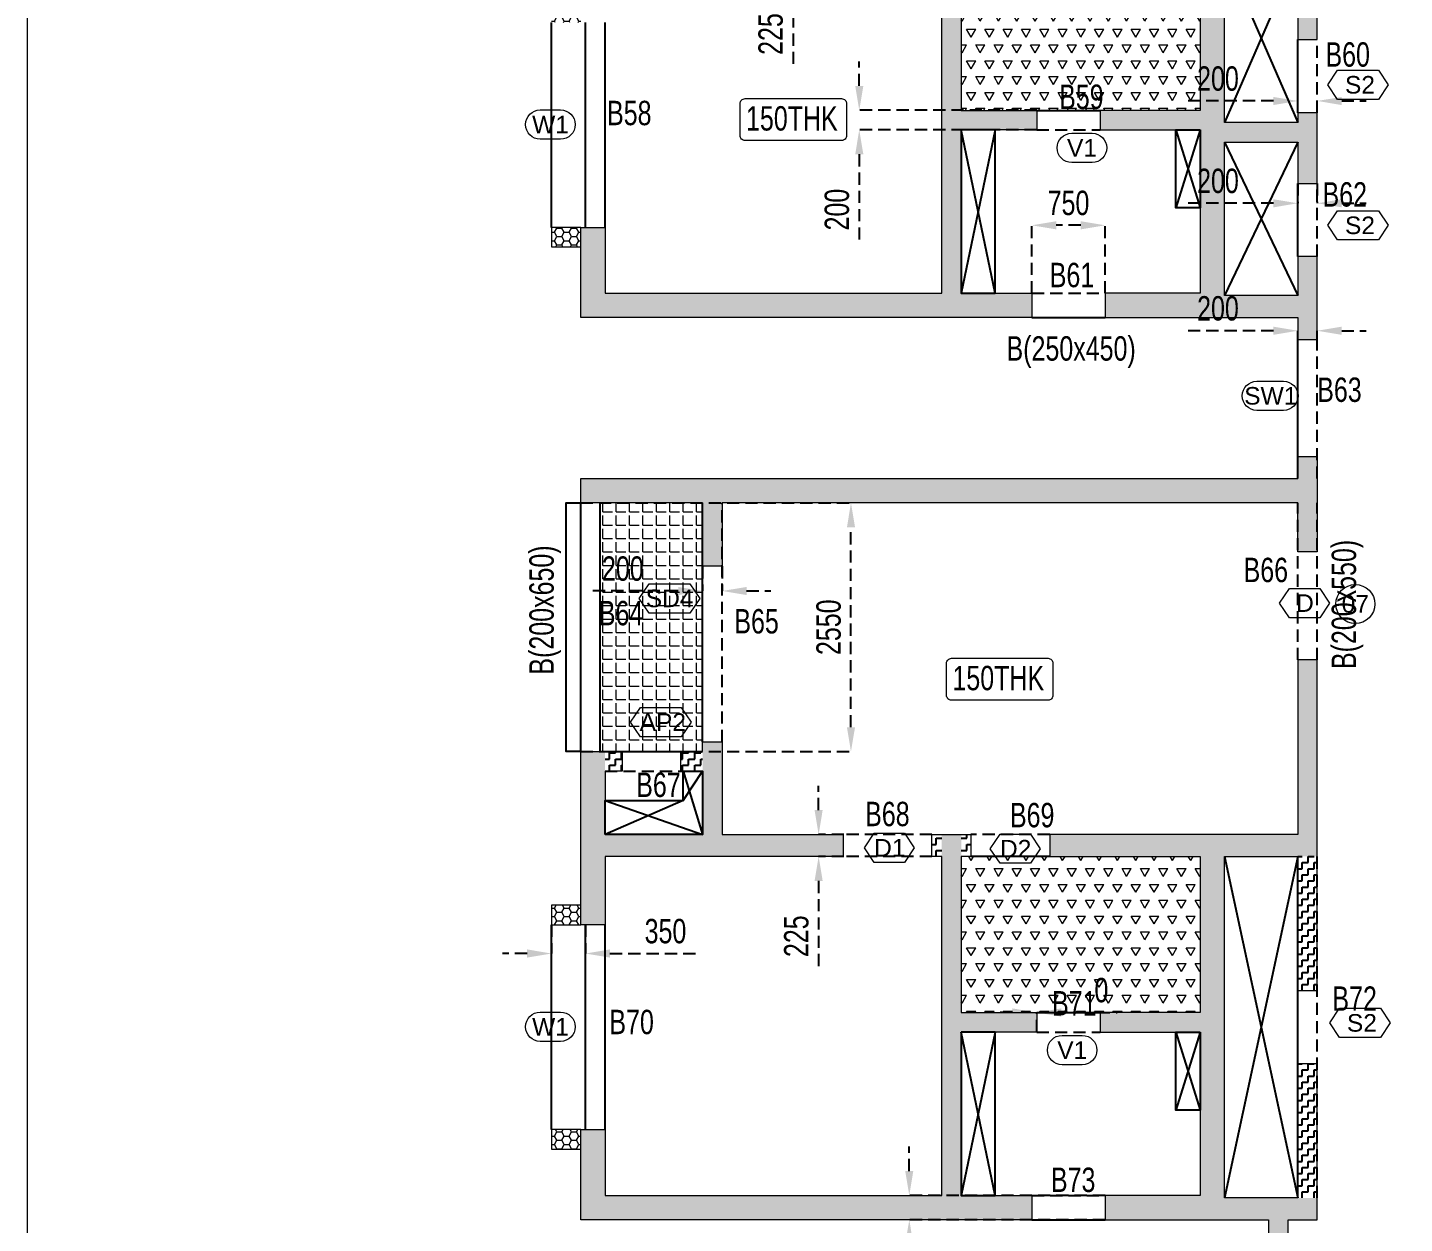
# Model space of a CAD drawing. Header units: millimetres. Extents: x 17 to 40023, y 104 to 56685.
# Drawn here: x 17 to 14131, y 16765 to 29027 of the extents above; entities that cross this region are included whole.
import ezdxf
from ezdxf.enums import TextEntityAlignment as Align

# ---------------------------------------------------------------- set-up
doc = ezdxf.new("R2010")
doc.units = ezdxf.units.MM
doc.linetypes.add('HIDDEN', pattern=[0.375, 0.25, -0.125])
for name, color, linetype, lineweight in [('A-OPNG-DOOR-TAGS', 8, 'Continuous', 15), ('A-OPNG-WNDW-TAGS', 8, 'Continuous', 15), ("S-BEAM NO'S", 2, 'Continuous', 20), ('S-GENERAL', 252, 'Continuous', 20), ('S-HATCH', 8, 'Continuous', 20), ('s-text', 20, 'Continuous', 13), ('S-WALL', 100, 'Continuous', 20)]:
    doc.layers.add(name, color=color, linetype=linetype, lineweight=lineweight)
for name, color, linetype in [('S-BEAM', 4, 'HIDDEN'), ('S-BEAM 1', 6, 'Continuous'), ('S-CUTOUT', 25, 'Continuous'), ('S-WALL HATCH', 251, 'Continuous')]:
    doc.layers.add(name, color=color, linetype=linetype)
doc.styles.add('Dim.s & Anno.(Misc.)', font='ARIALN.TTF')
doc.styles.add('SOBHA', font='swisscl.ttf')
doc.styles.add('SOBHA SMALL', font='arial.ttf', dxfattribs={"height": 100})
doc.dimstyles.new('S-100-2', dxfattribs={"dimscale": 100, "dimtxt": 2.5, "dimasz": 2.5, "dimexe": 0, "dimexo": 0, "dimgap": 1, "dimtad": 1, "dimdec": 0, "dimzin": 0, "dimdsep": 46, "dimtxsty": 'SOBHA', "dimcen": 0.0895, "dimclrd": 8, "dimclre": 8, "dimclrt": 2, "dimadec": 0, "dimazin": 0, "dimtfac": 1, "dimtdec": 0, "dimtofl": 0, "dimtmove": 0, "dimatfit": 3, "dimfxl": 0.18, "dimtolj": 1, "dimtzin": 0, "dimlwd": -1, "dimlwe": -1, "dimarcsym": 1})
pattern_1 = [(60, (105314.17, -1923.17), (-93.75, 162.379763), [93.75, -93.75]), (120, (105314.17, -1923.17), (-187.5, 1e-07), [93.75, -93.75]), (0, (105267.3, -1841.98), (93.75, 162.379763), [93.75, -93.75])]
pattern_2 = [(0, (-597856.83, -91847.9), (75, 43.30127), [50, -100]), (120, (-597856.83, -91847.9), (-75, 43.30127), [50, -100]), (60, (-597856.83, -91847.9), (2e-14, 86.60254), [-100, 50])]

# ---------------------------------------------------------------- blocks, each defined once
blk = doc.blocks.new('WING 05 TYP WALLS')
at = {"layer": 'S-WALL HATCH', "ltscale": 7.5, "transparency": 33554687}
h = blk.add_hatch(color=251, dxfattribs=at)
h.dxf.hatch_style = 1
h.paths.add_polyline_path([(-600032, -67848), (-600232, -67848), (-600232, -67948), (-600982, -67948), (-600982, -66223), (-600232, -66223), (-600232, -67098), (-600032, -67098), (-600032, -65998), (-600032, -64208), (-600232, -64208), (-600232, -65998), (-601232, -65998), (-602772, -65998), (-602772, -66223), (-601232, -66223), (-601232, -66248), (-601232, -67823), (-602257, -67823), (-602257, -68023), (-601232, -68023), (-601232, -69698), (-602207, -69698), (-602207, -69948), (-601232, -69948), (-600982, -69948), (-600232, -69948), (-600232, -70173), (-600032, -70173), (-600032, -69323), (-600232, -69323), (-600232, -69723), (-600982, -69723), (-600982, -68148), (-600232, -68148), (-600232, -68573), (-600032, -68573)])
h = blk.add_hatch(color=251, dxfattribs=at)
h.dxf.hatch_style = 1
h.paths.add_polyline_path([(-602957, -69698), (-603682, -69698), (-603682, -68023), (-602907, -68023), (-602907, -67823), (-603682, -67823), (-603682, -66223), (-603682, -65998), (-603882, -65998), (-603882, -66223), (-603882, -69698), (-607332, -69698), (-607332, -69023), (-607582, -69023), (-607582, -69698), (-607582, -69948), (-603682, -69948), (-602957, -69948)])
h = blk.add_hatch(dxfattribs=at)
h.set_pattern_fill('ZIGZAG', color=251, scale=500)
h.set_pattern_definition([(0, (-606331.83, -72497.9), (62.5, 62.5), [62.5, -62.5]), (90, (-606269.33, -72497.9), (-62.5, 62.5), [62.5, -62.5])])
h.paths.add_polyline_path([(-600032, -71848), (-600232, -71848), (-600232, -72348), (-600032, -72348)])
h.paths.add_polyline_path([(-600032, -71373), (-600232, -71373), (-600232, -71598), (-600032, -71598)])
h.paths.add_polyline_path([(-606132, -71848), (-606332, -71848), (-606332, -72498), (-606132, -72498)])
h = blk.add_hatch(color=251, dxfattribs=at)
h.dxf.hatch_style = 1
h.paths.add_polyline_path([(-600032, -71598), (-600232, -71598), (-607582, -71598), (-607582, -71848), (-606332, -71848), (-606132, -71848), (-600232, -71848), (-600032, -71848)])
h = blk.add_hatch(color=251, dxfattribs=at)
h.dxf.hatch_style = 1
h.paths.add_polyline_path([(-600032, -73458), (-600232, -73458), (-600232, -75248), (-601232, -75248), (-602772, -75248), (-602772, -75473), (-601232, -75473), (-601232, -75498), (-601232, -77073), (-602257, -77073), (-602257, -77273), (-601232, -77273), (-601232, -78948), (-602207, -78948), (-602207, -79198), (-601232, -79198), (-600982, -79198), (-600532, -79198), (-600532, -79423), (-600332, -79423), (-600332, -79198), (-600032, -79198), (-600032, -78973), (-600232, -78973), (-600982, -78973), (-600982, -75473), (-600232, -75473), (-600032, -75473)])
h = blk.add_hatch(color=251, dxfattribs=at)
h.dxf.hatch_style = 1
h.paths.add_polyline_path([(-604892, -75248), (-606132, -75248), (-606132, -74298), (-606332, -74298), (-606332, -74398), (-606332, -74598), (-606332, -75248), (-607332, -75248), (-607332, -74598), (-607332, -74398), (-607582, -74398), (-607582, -75248), (-607582, -75473), (-607582, -76173), (-607332, -76173), (-607332, -75473), (-604892, -75473)])
h = blk.add_hatch(dxfattribs=at)
h.set_pattern_fill('ZIGZAG', color=251, scale=500)
h.set_pattern_definition([(0, (-607331.83, -74597.9), (62.5, 62.5), [62.5, -62.5]), (90, (-607269.33, -74597.9), (-62.5, 62.5), [62.5, -62.5])])
h.paths.add_polyline_path([(-606332, -74398), (-606557, -74398), (-606557, -74598), (-606332, -74598)])
h.paths.add_polyline_path([(-607157, -74398), (-607332, -74398), (-607332, -74598), (-607157, -74598)])
h = blk.add_hatch(color=251, dxfattribs=at)
h.dxf.hatch_style = 1
h.paths.add_polyline_path([(-603682, -77273), (-602907, -77273), (-602907, -77073), (-603682, -77073), (-603682, -75473), (-603682, -75248), (-603882, -75248), (-603882, -75473), (-603882, -78948), (-607332, -78948), (-607332, -78273), (-607582, -78273), (-607582, -78948), (-607582, -79198), (-603682, -79198), (-602957, -79198), (-602957, -78948), (-603682, -78948)])
h = blk.add_hatch(dxfattribs=at)
h.set_pattern_fill('ZIGZAG', color=251, scale=500)
h.set_pattern_definition([(0, (-603981.83, -75472.9), (62.5, 62.5), [62.5, -62.5]), (90, (-603919.33, -75472.9), (-62.5, 62.5), [62.5, -62.5])])
h.paths.add_polyline_path([(-603582, -75248), (-603682, -75248), (-603682, -75473), (-603582, -75473)])
h.paths.add_polyline_path([(-603882, -75248), (-603982, -75248), (-603982, -75473), (-603882, -75473)])
h = blk.add_hatch(dxfattribs=at)
h.set_pattern_fill('ZIGZAG', color=251, scale=500)
h.set_pattern_definition([(0, (-600231.83, -78972.9), (62.5, 62.5), [62.5, -62.5]), (90, (-600169.33, -78972.9), (-62.5, 62.5), [62.5, -62.5])])
h.paths.add_polyline_path([(-600032, -77598), (-600232, -77598), (-600232, -78973), (-600032, -78973)])
h.paths.add_polyline_path([(-600032, -75473), (-600232, -75473), (-600232, -76848), (-600032, -76848)])
at = {"layer": 'S-WALL'}
for points in [[(-600982, -68148), (-600232, -68148), (-600232, -68573), (-600032, -68573), (-600032, -67848), (-600232, -67848), (-600232, -67948), (-600982, -67948), (-600982, -66223)], [(-600232, -66223), (-600232, -67098), (-600032, -67098), (-600032, -65998)], [(-601232, -66248), (-601232, -67823), (-602257, -67823), (-602257, -68023), (-601232, -68023), (-601232, -69698), (-602207, -69698), (-602207, -69948), (-601232, -69948), (-600982, -69948), (-600232, -69948), (-600232, -70173), (-600032, -70173), (-600032, -69323), (-600232, -69323), (-600232, -69723), (-600982, -69723), (-600982, -68148)], [(-600332, -79423), (-600332, -79198), (-600032, -79198), (-600032, -77598), (-600232, -77598), (-600232, -78973), (-600982, -78973), (-600982, -75473), (-600232, -75473), (-600232, -76848), (-600032, -76848), (-600032, -73458), (-600232, -73458), (-600232, -75248), (-601232, -75248), (-602772, -75248), (-602772, -75473), (-601232, -75473), (-601232, -75498), (-601232, -77073), (-602257, -77073), (-602257, -77273), (-601232, -77273), (-601232, -78948), (-602207, -78948), (-602207, -79198), (-601232, -79198), (-600982, -79198), (-600532, -79198), (-600532, -79423)]]:
    blk.add_lwpolyline(points, dxfattribs=at)
for points in [[(-602907, -67823), (-602907, -68023), (-603682, -68023), (-603682, -69698), (-602957, -69698), (-602957, -69948), (-603682, -69948), (-607582, -69948), (-607582, -69698), (-607582, -69023), (-607332, -69023), (-607332, -69698), (-603882, -69698), (-603882, -66223), (-603982, -66223), (-603982, -65998), (-603682, -65998), (-603582, -65998), (-603582, -66223), (-603682, -66223), (-603682, -66223), (-603682, -67823)], [(-606332, -72498), (-606332, -71848), (-607582, -71848), (-607582, -71598), (-600232, -71598), (-600232, -71373), (-600032, -71373), (-600032, -72348), (-600232, -72348), (-600232, -71848), (-606132, -71848), (-606132, -72498)], [(-604892, -75473), (-607332, -75473), (-607332, -76173), (-607582, -76173), (-607582, -75473), (-607582, -75248), (-607582, -74398), (-607157, -74398), (-607157, -74598), (-607332, -74598), (-607332, -75248), (-606332, -75248), (-606332, -74598), (-606557, -74598), (-606557, -74398), (-606332, -74398), (-606332, -74298), (-606132, -74298), (-606132, -75248), (-604892, -75248)], [(-602907, -77073), (-602907, -77273), (-603682, -77273), (-603682, -78948), (-602957, -78948), (-602957, -79198), (-603682, -79198), (-607582, -79198), (-607582, -78948), (-607582, -78273), (-607332, -78273), (-607332, -78948), (-603882, -78948), (-603882, -75473), (-603982, -75473), (-603982, -75248), (-603682, -75248), (-603582, -75248), (-603582, -75473), (-603682, -75473), (-603682, -75473), (-603682, -77073)]]:
    blk.add_lwpolyline(points, close=True, dxfattribs=at)
blk = doc.blocks.new('rer')
at = {"layer": 'S-HATCH', "ltscale": 7.5}
h = blk.add_hatch(dxfattribs=at)
h.set_pattern_fill('TRIANG', color=8, scale=500)
h.set_pattern_definition(pattern_1)
h.paths.add_polyline_path([(-603682, -67823), (-601232, -67823), (-601232, -66223), (-603682, -66223)])
at = {"layer": 'S-HATCH', "linetype": 'Continuous', "ltscale": 500, "transparency": 33554687}
h = blk.add_hatch(dxfattribs=at)
h.set_pattern_fill('HONEY', color=25, scale=400)
h.set_pattern_definition(pattern_2)
h.paths.add_polyline_path([(-607582, -69023), (-607882, -69023), (-607882, -69223), (-607582, -69223)])
h.paths.add_polyline_path([(-607582, -66723), (-607882, -66723), (-607882, -66923), (-607582, -66923)])
at = {"layer": 'S-HATCH', "ltscale": 7.5}
h = blk.add_hatch(dxfattribs=at)
h.set_pattern_fill('ANGLE', color=8, scale=500)
h.set_pattern_definition([(0, (0, 0), (0, 137.5), [100, -37.5]), (90, (0, 0), (-137.5, 8e-15), [100, -37.5])])
h.paths.add_polyline_path([(-607382, -74398), (-606332, -74398), (-606332, -71848), (-607382, -71848)])
h = blk.add_hatch(dxfattribs=at)
h.set_pattern_fill('TRIANG', color=8, scale=500)
h.set_pattern_definition(pattern_1)
h.paths.add_polyline_path([(-603682, -77073), (-601232, -77073), (-601232, -75473), (-603682, -75473)])
at = {"layer": 'S-HATCH', "linetype": 'Continuous', "ltscale": 500, "transparency": 33554687}
h = blk.add_hatch(dxfattribs=at)
h.set_pattern_fill('HONEY', color=25, scale=400)
h.set_pattern_definition(pattern_2)
h.paths.add_polyline_path([(-607582, -78273), (-607882, -78273), (-607882, -78473), (-607582, -78473)])
h.paths.add_polyline_path([(-607582, -75973), (-607882, -75973), (-607882, -76173), (-607582, -76173)])
at = {"layer": 'S-BEAM', "ltscale": 500}
for p, q in [((-600032, -67848), (-600032, -67098)), ((-602907, -68023), (-602257, -68023)), ((-600032, -69323), (-600032, -68573)), ((-602957, -69698), (-602207, -69698)), ((-600032, -71598), (-600032, -70173)), ((-606132, -74298), (-606132, -71848)), ((-600232, -73458), (-600232, -71848)), ((-600032, -73458), (-600032, -71848)), ((-607332, -74598), (-606332, -74598)), ((-603982, -75248), (-604892, -75248)), ((-602775, -75248), (-603582, -75248)), ((-603982, -75473), (-604892, -75473)), ((-600032, -78973), (-600032, -75473)), ((-602907, -77273), (-602257, -77273)), ((-602957, -78948), (-602207, -78948))]:
    blk.add_line(p, q, dxfattribs=at)
at = {"layer": 'S-BEAM', "color": 1, "linetype": 'Continuous', "ltscale": 500}
for p, q in [((-602957, -69948), (-602207, -69948)), ((-600232, -71598), (-600232, -70173))]:
    blk.add_line(p, q, dxfattribs=at)
at = {"layer": 'S-BEAM 1', "color": 1}
for p, q in [((-607882, -69023), (-607882, -66923)), ((-607532, -69023), (-607532, -66923)), ((-607332, -69023), (-607332, -66923)), ((-600232, -67848), (-600232, -67098)), ((-602907, -67823), (-602257, -67823)), ((-600232, -69323), (-600232, -68573)), ((-607582, -74398), (-607582, -71848)), ((-607382, -74398), (-607382, -71848)), ((-606332, -74298), (-606332, -71848)), ((-607333, -74398), (-606332, -74398)), ((-602775, -75473), (-603582, -75473)), ((-600232, -78973), (-600232, -75473)), ((-607882, -78273), (-607882, -76173)), ((-607532, -78273), (-607532, -76173)), ((-607332, -78273), (-607332, -76173)), ((-602907, -77073), (-602257, -77073)), ((-602957, -79198), (-602207, -79198))]:
    blk.add_line(p, q, dxfattribs=at)
for points in [[(-603682, -68023), (-603682, -69698), (-603332, -69698), (-603332, -69498), (-603332, -69498), (-603332, -68023)], [(-601232, -68023), (-601232, -68823), (-601482, -68823), (-601482, -68023)], [(-607332, -75248), (-607332, -74898), (-606532, -74898), (-606532, -74598), (-606332, -74598), (-606332, -75248)], [(-603682, -77273), (-603682, -78948), (-603332, -78948), (-603332, -78748), (-603332, -78748), (-603332, -77273)], [(-601232, -77273), (-601232, -78073), (-601482, -78073), (-601482, -77273)]]:
    blk.add_lwpolyline(points, close=True, dxfattribs=at)
blk.add_lwpolyline([(-607582, -74398), (-607732, -74398), (-607732, -71848), (-607582, -71848)], dxfattribs=at)
at = {"layer": 'S-CUTOUT', "color": 35}
for p, q in [((-600232, -66223), (-600982, -67948)), ((-600982, -66223), (-600232, -67948)), ((-603332, -68023), (-603682, -69698)), ((-603332, -69698), (-603682, -68023)), ((-601232, -68023), (-601482, -68823)), ((-601482, -68023), (-601232, -68823)), ((-600232, -68148), (-600982, -69723)), ((-600982, -68148), (-600232, -69723)), ((-606532, -74898), (-606332, -74598)), ((-606532, -74598), (-606332, -75248)), ((-606532, -74898), (-607332, -75248)), ((-607332, -74898), (-606332, -75248)), ((-600232, -75473), (-600982, -78973)), ((-600982, -75473), (-600232, -78973)), ((-603332, -77273), (-603682, -78948)), ((-603332, -78948), (-603682, -77273)), ((-601232, -77273), (-601482, -78073)), ((-601482, -77273), (-601232, -78073))]:
    blk.add_line(p, q, dxfattribs=at)
at = {"layer": 'S-WALL'}
for points in [[(-607582, -69023), (-607882, -69023), (-607882, -69223), (-607582, -69223)], [(-607582, -75973), (-607882, -75973), (-607882, -76173), (-607582, -76173)], [(-607582, -78273), (-607882, -78273), (-607882, -78473), (-607582, -78473)]]:
    blk.add_lwpolyline(points, close=True, dxfattribs=at)
blk = doc.blocks.new('TAGS W5')
at = {"layer": 'A-OPNG-DOOR-TAGS'}
for points in [[(16927, -28650), (16719, -28650, -1), (16719, -28350), (16927, -28350, -1)], [(22375, -28889), (22167, -28889, -1), (22167, -28589), (22375, -28589, -1)], [(16927, -37900), (16719, -37900, -1), (16719, -37600), (16927, -37600, -1)], [(22275, -38139), (22067, -38139, -1), (22067, -37839), (22275, -37839, -1)]]:
    blk.add_lwpolyline(points, format="xyb", close=True, dxfattribs=at)
for points in [[(18253, -33508), (17834, -33508), (17734, -33358), (17834, -33208), (18253, -33208), (18353, -33358)], [(24708, -33556), (24397, -33556), (24297, -33406), (24397, -33256), (24708, -33256), (24808, -33406)], [(20453, -36065), (20142, -36065), (20042, -35915), (20142, -35765), (20453, -35765), (20553, -35915)], [(21744, -36074), (21432, -36074), (21332, -35924), (21432, -35774), (21744, -35774), (21844, -35924)]]:
    blk.add_lwpolyline(points, close=True, dxfattribs=at)
at = {"layer": 'A-OPNG-DOOR-TAGS', "elevation": 0}
blk.add_lwpolyline([(18164, -34776), (17745, -34776), (17645, -34626), (17745, -34476), (18164, -34476), (18264, -34626)], close=True, dxfattribs=at)
at = {"layer": 'A-OPNG-DOOR-TAGS'}
blk.add_circle((25074, -33416), 200, dxfattribs=at)
at = {"layer": 'A-OPNG-WNDW-TAGS', "color": 8}
for points in [[(25311, -28242), (24892, -28242), (24792, -28092), (24892, -27942), (25311, -27942), (25411, -28092)], [(25311, -29683), (24892, -29683), (24792, -29533), (24892, -29383), (25311, -29383), (25411, -29533)], [(25331, -37860), (24912, -37860), (24812, -37710), (24912, -37560), (25331, -37560), (25431, -37710)]]:
    blk.add_lwpolyline(points, close=True, dxfattribs=at)
at = {"layer": 'A-OPNG-WNDW-TAGS'}
blk.add_lwpolyline([(24336, -31431), (24064, -31431, -1), (24064, -31131), (24336, -31131, -1)], format="xyb", close=True, dxfattribs=at)
at = {"layer": 'A-OPNG-DOOR-TAGS', "style": 'SOBHA SMALL'}
for s, p in [('W1', (16824, -28500)), ('V1', (22272, -28739)), ('SW1', (24207, -31281)), ('SD4', (18045, -33358, 0)), ('D', (24557, -33406)), ('07', (25073, -33414)), ('AP2', (17975, -34626, 0)), ('D1', (20302, -35915)), ('D2', (21592, -35924)), ('W1', (16824, -37750)), ('V1', (22172, -37989))]:
    blk.add_text(s, height=180, dxfattribs=at).set_placement(p, align=Align.MIDDLE_CENTER)
at = {"layer": 'A-OPNG-WNDW-TAGS', "color": 8, "style": 'SOBHA SMALL'}
for p in [(25121, -28092), (25121, -29533), (25141, -37710)]:
    blk.add_text('S2', height=180, dxfattribs=at).set_placement(p, align=Align.MIDDLE_CENTER)
blk = doc.blocks.new('*D169')
at = {"layer": 'Defpoints', "color": 0, "linetype": 'Continuous', "ltscale": 500, "transparency": 16777216}
for p in [(10312, 26999), (10312, 26303), (11062, 26303)]:
    blk.add_point(p, dxfattribs=at)
at = {"layer": 'S-BEAM', "color": 8, "ltscale": 500, "transparency": 16777216}
for p, q in [((10312, 26303), (10312, 26999)), ((10812, 26999), (10562, 26999)), ((11062, 26303), (11062, 26999))]:
    blk.add_line(p, q, dxfattribs=at)
at = {"layer": 'S-BEAM', "color": 8, "linetype": 'Continuous', "ltscale": 500, "transparency": 16777216}
for points in [[(10562, 27041), (10562, 26957), (10312, 26999)], [(10812, 27041), (10812, 26957), (11062, 26999)]]:
    blk.add_solid(points, dxfattribs=at)
at = {"layer": 'S-BEAM', "color": 2, "linetype": 'Continuous', "ltscale": 500, "transparency": 16777216, "insert": (10687, 27227), "char_height": 250, "attachment_point": 5, "style": 'SOBHA'}
blk.add_mtext('\\A1;750', dxfattribs=at)
blk = doc.blocks.new('*D170')
at = {"layer": 'Defpoints', "color": 0, "linetype": 'Continuous', "ltscale": 500, "transparency": 16777216}
for p in [(5687, 24153), (8457, 24153), (5687, 21603)]:
    blk.add_point(p, dxfattribs=at)
at = {"layer": 'S-BEAM', "color": 8, "ltscale": 500, "transparency": 16777216}
for p, q in [((5687, 24153), (8457, 24153)), ((8457, 21853), (8457, 23903)), ((5687, 21603), (8457, 21603))]:
    blk.add_line(p, q, dxfattribs=at)
at = {"layer": 'S-BEAM', "color": 8, "linetype": 'Continuous', "ltscale": 500, "transparency": 16777216}
for points in [[(8416, 23903), (8499, 23903), (8457, 24153)], [(8416, 21853), (8499, 21853), (8457, 21603)]]:
    blk.add_solid(points, dxfattribs=at)
at = {"layer": 'S-BEAM', "color": 2, "linetype": 'Continuous', "ltscale": 500, "transparency": 16777216, "insert": (8229, 22878), "char_height": 250, "attachment_point": 5, "rotation": 90, "style": 'SOBHA'}
blk.add_mtext('\\A1;2550', dxfattribs=at)
blk = doc.blocks.new('*D131')
at = {"layer": 'Defpoints', "color": 0, "linetype": 'Continuous', "ltscale": 500, "transparency": 16777216}
for p in [(8377, 30003), (7863, 29778), (8377, 29778)]:
    blk.add_point(p, dxfattribs=at)
at = {"layer": 'S-BEAM', "color": 8, "ltscale": 500, "transparency": 16777216}
for p, q in [((7863, 30253), (7863, 30503)), ((8377, 30003), (7863, 30003)), ((8377, 29778), (7863, 29778)), ((7863, 29528), (7863, 28642))]:
    blk.add_line(p, q, dxfattribs=at)
at = {"layer": 'S-BEAM', "color": 8, "linetype": 'Continuous', "ltscale": 500, "transparency": 16777216}
for points in [[(7821, 30253), (7904, 30253), (7863, 30003)], [(7821, 29528), (7904, 29528), (7863, 29778)]]:
    blk.add_solid(points, dxfattribs=at)
at = {"layer": 'S-BEAM', "color": 2, "linetype": 'Continuous', "ltscale": 500, "transparency": 16777216, "insert": (7635, 28960), "char_height": 250, "attachment_point": 5, "rotation": 90, "style": 'SOBHA'}
blk.add_mtext('\\A1;225', dxfattribs=at)
blk = doc.blocks.new('*D132')
at = {"layer": 'Defpoints', "color": 0, "linetype": 'Continuous', "ltscale": 500, "transparency": 16777216}
for p in [(10362, 28178), (8542, 27978), (10362, 27978)]:
    blk.add_point(p, dxfattribs=at)
at = {"layer": 'S-BEAM', "color": 8, "ltscale": 500, "transparency": 16777216}
for p, q in [((8542, 28428), (8542, 28678)), ((10362, 28178), (8542, 28178)), ((10362, 27978), (8542, 27978)), ((8542, 27728), (8542, 26841))]:
    blk.add_line(p, q, dxfattribs=at)
at = {"layer": 'S-BEAM', "color": 8, "linetype": 'Continuous', "ltscale": 500, "transparency": 16777216}
for points in [[(8501, 28428), (8584, 28428), (8542, 28178)], [(8501, 27728), (8584, 27728), (8542, 27978)]]:
    blk.add_solid(points, dxfattribs=at)
at = {"layer": 'S-BEAM', "color": 2, "linetype": 'Continuous', "ltscale": 500, "transparency": 16777216, "insert": (8314, 27160), "char_height": 250, "attachment_point": 5, "rotation": 90, "style": 'SOBHA'}
blk.add_mtext('\\A1;200', dxfattribs=at)
blk = doc.blocks.new('*D133')
at = {"layer": 'Defpoints', "color": 0, "linetype": 'Continuous', "ltscale": 500, "transparency": 16777216}
for p in [(13037, 28274), (13037, 28153), (13237, 28153)]:
    blk.add_point(p, dxfattribs=at)
at = {"layer": 'S-BEAM', "color": 8, "ltscale": 500, "transparency": 16777216}
for p, q in [((12787, 28274), (11900, 28274)), ((13037, 28153), (13037, 28274)), ((13237, 28153), (13237, 28274)), ((13487, 28274), (13737, 28274))]:
    blk.add_line(p, q, dxfattribs=at)
at = {"layer": 'S-BEAM', "color": 8, "linetype": 'Continuous', "ltscale": 500, "transparency": 16777216}
for points in [[(12787, 28315), (12787, 28232), (13037, 28274)], [(13487, 28315), (13487, 28232), (13237, 28274)]]:
    blk.add_solid(points, dxfattribs=at)
at = {"layer": 'S-BEAM', "color": 2, "linetype": 'Continuous', "ltscale": 500, "transparency": 16777216, "insert": (12219, 28502), "char_height": 250, "attachment_point": 5, "style": 'SOBHA'}
blk.add_mtext('\\A1;200', dxfattribs=at)
blk = doc.blocks.new('*D134')
at = {"layer": 'Defpoints', "color": 0, "linetype": 'Continuous', "ltscale": 500, "transparency": 16777216}
for p in [(13037, 27428), (13237, 27428), (13037, 27225)]:
    blk.add_point(p, dxfattribs=at)
at = {"layer": 'S-BEAM', "color": 8, "ltscale": 500, "transparency": 16777216}
for p, q in [((13037, 27428), (13037, 27225)), ((13237, 27428), (13237, 27225)), ((12787, 27225), (11900, 27225)), ((13487, 27225), (13737, 27225))]:
    blk.add_line(p, q, dxfattribs=at)
at = {"layer": 'S-BEAM', "color": 8, "linetype": 'Continuous', "ltscale": 500, "transparency": 16777216}
for points in [[(12787, 27266), (12787, 27183), (13037, 27225)], [(13487, 27266), (13487, 27183), (13237, 27225)]]:
    blk.add_solid(points, dxfattribs=at)
at = {"layer": 'S-BEAM', "color": 2, "linetype": 'Continuous', "ltscale": 500, "transparency": 16777216, "insert": (12219, 27453), "char_height": 250, "attachment_point": 5, "style": 'SOBHA'}
blk.add_mtext('\\A1;200', dxfattribs=at)
blk = doc.blocks.new('*D135')
at = {"layer": 'Defpoints', "color": 0, "linetype": 'Continuous', "ltscale": 500, "transparency": 16777216}
for p in [(13037, 25918), (13037, 25828), (13237, 25828)]:
    blk.add_point(p, dxfattribs=at)
at = {"layer": 'S-BEAM', "color": 8, "ltscale": 500, "transparency": 16777216}
for p, q in [((12787, 25918), (11900, 25918)), ((13037, 25828), (13037, 25918)), ((13237, 25828), (13237, 25918)), ((13487, 25918), (13737, 25918))]:
    blk.add_line(p, q, dxfattribs=at)
at = {"layer": 'S-BEAM', "color": 8, "linetype": 'Continuous', "ltscale": 500, "transparency": 16777216}
for points in [[(12787, 25960), (12787, 25876), (13037, 25918)], [(13487, 25960), (13487, 25876), (13237, 25918)]]:
    blk.add_solid(points, dxfattribs=at)
at = {"layer": 'S-BEAM', "color": 2, "linetype": 'Continuous', "ltscale": 500, "transparency": 16777216, "insert": (12219, 26146), "char_height": 250, "attachment_point": 5, "style": 'SOBHA'}
blk.add_mtext('\\A1;200', dxfattribs=at)
blk = doc.blocks.new('*D136')
at = {"layer": 'Defpoints', "color": 0, "linetype": 'Continuous', "ltscale": 500, "transparency": 16777216}
for p in [(6937, 23503), (7137, 23503), (6937, 23250)]:
    blk.add_point(p, dxfattribs=at)
at = {"layer": 'S-BEAM', "color": 8, "ltscale": 500, "transparency": 16777216}
for p, q in [((6937, 23503), (6937, 23250)), ((7137, 23503), (7137, 23250)), ((6687, 23250), (5800, 23250)), ((7387, 23250), (7637, 23250))]:
    blk.add_line(p, q, dxfattribs=at)
at = {"layer": 'S-BEAM', "color": 8, "linetype": 'Continuous', "ltscale": 500, "transparency": 16777216}
for points in [[(6687, 23291), (6687, 23208), (6937, 23250)], [(7387, 23291), (7387, 23208), (7137, 23250)]]:
    blk.add_solid(points, dxfattribs=at)
at = {"layer": 'S-BEAM', "color": 2, "linetype": 'Continuous', "ltscale": 500, "transparency": 16777216, "insert": (6119, 23478), "char_height": 250, "attachment_point": 5, "style": 'SOBHA'}
blk.add_mtext('\\A1;200', dxfattribs=at)
blk = doc.blocks.new('*D137')
at = {"layer": 'Defpoints', "color": 0, "linetype": 'Continuous', "ltscale": 500, "transparency": 16777216}
for p in [(8385, 20753), (8126, 20528), (8385, 20528)]:
    blk.add_point(p, dxfattribs=at)
at = {"layer": 'S-BEAM', "color": 8, "ltscale": 500, "transparency": 16777216}
for p, q in [((8126, 21003), (8126, 21253)), ((8385, 20753), (8126, 20753)), ((8385, 20528), (8126, 20528)), ((8126, 20278), (8126, 19392))]:
    blk.add_line(p, q, dxfattribs=at)
at = {"layer": 'S-BEAM', "color": 8, "linetype": 'Continuous', "ltscale": 500, "transparency": 16777216}
for points in [[(8084, 21003), (8167, 21003), (8126, 20753)], [(8084, 20278), (8167, 20278), (8126, 20528)]]:
    blk.add_solid(points, dxfattribs=at)
at = {"layer": 'S-BEAM', "color": 2, "linetype": 'Continuous', "ltscale": 500, "transparency": 16777216, "insert": (7898, 19710), "char_height": 250, "attachment_point": 5, "rotation": 90, "style": 'SOBHA'}
blk.add_mtext('\\A1;225', dxfattribs=at)
blk = doc.blocks.new('*D138')
at = {"layer": 'Defpoints', "color": 0, "linetype": 'Continuous', "ltscale": 500, "transparency": 16777216}
for p in [(10362, 18928), (10362, 18928), (10362, 18728)]:
    blk.add_point(p, dxfattribs=at)
at = {"layer": 'S-BEAM', "color": 8, "ltscale": 500, "transparency": 16777216}
for p, q in [((10112, 18928), (9862, 18928)), ((10362, 18728), (10362, 18928)), ((10362, 18928), (10362, 18928)), ((10612, 18928), (11186, 18928))]:
    blk.add_line(p, q, dxfattribs=at)
at = {"layer": 'S-BEAM', "color": 8, "linetype": 'Continuous', "ltscale": 500, "transparency": 16777216}
for points in [[(10112, 18970), (10112, 18886), (10362, 18928)], [(10612, 18970), (10612, 18886), (10362, 18928)]]:
    blk.add_solid(points, dxfattribs=at)
at = {"layer": 'S-BEAM', "color": 2, "linetype": 'Continuous', "ltscale": 500, "transparency": 16777216, "insert": (11024, 19156), "char_height": 250, "attachment_point": 5, "style": 'SOBHA'}
blk.add_mtext('\\A1;0', dxfattribs=at)
blk = doc.blocks.new('*D139')
at = {"layer": 'Defpoints', "color": 0, "linetype": 'Continuous', "ltscale": 500, "transparency": 16777216}
for p in [(11062, 17053), (9055, 16803), (11062, 16803)]:
    blk.add_point(p, dxfattribs=at)
at = {"layer": 'S-BEAM', "color": 8, "ltscale": 500, "transparency": 16777216}
for p, q in [((9055, 17303), (9055, 17553)), ((11062, 17053), (9055, 17053)), ((11062, 16803), (9055, 16803)), ((9055, 16553), (9055, 15666))]:
    blk.add_line(p, q, dxfattribs=at)
at = {"layer": 'S-BEAM', "color": 8, "linetype": 'Continuous', "ltscale": 500, "transparency": 16777216}
for points in [[(9013, 17303), (9096, 17303), (9055, 17053)], [(9013, 16553), (9096, 16553), (9055, 16803)]]:
    blk.add_solid(points, dxfattribs=at)
at = {"layer": 'S-BEAM', "color": 2, "linetype": 'Continuous', "ltscale": 500, "transparency": 16777216, "insert": (8827, 15985), "char_height": 250, "attachment_point": 5, "rotation": 90, "style": 'SOBHA'}
blk.add_mtext('\\A1;250', dxfattribs=at)
blk = doc.blocks.new('*D165')
at = {"layer": 'Defpoints', "color": 0, "linetype": 'Continuous', "ltscale": 500, "transparency": 16777216}
for p in [(5387, 19828), (5737, 19828), (5737, 19533)]:
    blk.add_point(p, dxfattribs=at)
at = {"layer": 'S-BEAM', "color": 8, "ltscale": 500, "transparency": 16777216}
for p, q in [((5387, 19828), (5387, 19533)), ((5737, 19828), (5737, 19533)), ((5137, 19533), (4887, 19533)), ((5987, 19533), (6874, 19533))]:
    blk.add_line(p, q, dxfattribs=at)
at = {"layer": 'S-BEAM', "color": 8, "linetype": 'Continuous', "ltscale": 500, "transparency": 16777216}
for points in [[(5137, 19575), (5137, 19491), (5387, 19533)], [(5987, 19575), (5987, 19491), (5737, 19533)]]:
    blk.add_solid(points, dxfattribs=at)
at = {"layer": 'S-BEAM', "color": 2, "linetype": 'Continuous', "ltscale": 500, "transparency": 16777216, "insert": (6556, 19761), "char_height": 250, "attachment_point": 5, "style": 'SOBHA'}
blk.add_mtext('\\A1;350', dxfattribs=at)

msp = doc.modelspace()

# ---------------------------------------------------------------- linework, layer by layer
at = {"layer": 'S-GENERAL', "color": 252, "ltscale": 7.5}
msp.add_lwpolyline([(16.9, 56685.1), (40023.4, 56685.1), (40023.4, 104.4), (16.9, 104.4)], close=True, dxfattribs=at)
at = {"layer": 'S-GENERAL', "color": 160}
for points in [[(7371.1, 28297.5), (8361.7, 28297.5, -0.4142136), (8411.7, 28247.5), (8411.7, 27918.7, -0.4142136), (8361.7, 27868.7), (7371.1, 27868.7, -0.4142136), (7321.1, 27918.7), (7321.1, 28247.5, -0.4142136)], [(9486.8, 22559.4), (10477.4, 22559.4, -0.4142136), (10527.4, 22509.4), (10527.4, 22180.6, -0.4142136), (10477.4, 22130.6), (9486.8, 22130.6, -0.4142136), (9436.8, 22180.6), (9436.8, 22509.4, -0.4142136)]]:
    msp.add_lwpolyline(points, format="xyb", close=True, dxfattribs=at)

# ---------------------------------------------------------------- block references
at = {"layer": 'A-OPNG-DOOR-TAGS', "color": 2}
msp.add_blockref('TAGS W5', (-11446.5, 56531.8), dxfattribs=at)
at = {"layer": 'S-BEAM', "color": 1, "linetype": 'Continuous'}
msp.add_blockref('rer', (613268.9, 96000.7), dxfattribs=at)
at = {"layer": 'S-BEAM 1', "color": 1}
msp.add_blockref('WING 05 TYP WALLS', (613268.9, 96000.7), dxfattribs=at)

# ---------------------------------------------------------------- texts
at = {"layer": "S-BEAM NO'S", "color": 3, "linetype": 'Continuous', "style": 'SOBHA'}
for s, p in [('B60', (13320.8, 28625.4)), ('B59', (10590.8, 28191.9)), ('B58', (5956.8, 28025.4)), ('B62', (13290.8, 27190.9)), ('B61', (10494.8, 26364.4)), ('B63', (13236.3, 25188.4)), ('B66', (12481.8, 23340.4)), ('B64', (5872.8, 22897.9)), ('B65', (7261.8, 22814.4)), ('B67', (6255.8, 21137.9)), ('B68', (8602.3, 20838.4)), ('B69', (10086.8, 20826.9)), ('B72', (13391.8, 18945.4)), ('B71', (10518.3, 18897.4)), ('B70', (5980.8, 18705.9)), ('B73', (10506.8, 17087.9))]:
    msp.add_text(s, height=250, dxfattribs=at).set_placement(p)
at = {"layer": "S-BEAM NO'S", "color": 2, "insert": (11376.4, 25861.5), "char_height": 250, "width": 3976.363, "attachment_point": 3, "style": 'Dim.s & Anno.(Misc.)'}
msp.add_mtext('{\\fSwis721 LtCn BT|b0|i0|c0|p34;B(250x450)}', dxfattribs=at)
at = {"layer": "S-BEAM NO'S", "color": 2, "char_height": 250, "width": 3976.363, "attachment_point": 3, "rotation": 90, "style": 'Dim.s & Anno.(Misc.)'}
for s, insert in [('{\\fSwis721 LtCn BT|b0|i0|c0|p34;B(200x550)}', (13384.4, 23774.1)), ('{\\fSwis721 LtCn BT|b0|i0|c0|p34;B(200x650)}', (5160.5, 23717.2, 0))]:
    msp.add_mtext(s, dxfattribs=dict(at, insert=insert))
at = {"layer": 's-text', "color": 2, "char_height": 250, "width": 3976.363, "attachment_point": 1, "style": 'Dim.s & Anno.(Misc.)'}
for insert in [(7381.5, 28220.5, -416), (9497.2, 22482.3, -416)]:
    msp.add_mtext('{\\fSwis721 LtCn BT|b0|i0|c0|p34;150THK }', dxfattribs=dict(at, insert=insert))

# ---------------------------------------------------------------- dimensions: what is measured, and where the dimension line sits
at = {"layer": 'S-BEAM', "color": 6, "linetype": 'Continuous', "ltscale": 500}
for base, p1, p2, picture, middle in [((7862.8, 29777.8), (8377.1, 30002.8), (8377.1, 29777.8), '*D131', (7634.8, 28959.9)), ((8542.3, 27977.8), (10362.1, 28177.8), (10362.1, 27977.8), '*D132', (8314.3, 27159.5)), ((8457.3, 24152.8), (5687.1, 21602.8), (5687.1, 24152.8), '*D170', (8229.3, 22877.8)), ((8125.8, 20527.8), (8384.8, 20752.8), (8384.8, 20527.8), '*D137', (7897.8, 19709.9)), ((9054.8, 16802.8), (11062.1, 17052.8), (11062.1, 16802.8), '*D139', (8826.8, 15984.5))]:
    dim = msp.add_linear_dim(base=base, p1=p1, p2=p2, angle=90, dimstyle='S-100-2', dxfattribs=at)
    dim.commit()
    dim.dimension.update_dxf_attribs({"geometry": picture, "text_midpoint": middle})
for base, p1, p2, picture, middle in [((13037.1, 28273.6), (13237.1, 28152.8), (13037.1, 28152.8), '*D133', (12218.8, 28501.6)), ((13037.1, 27224.6), (13237.1, 27427.8), (13037.1, 27427.8), '*D134', (12218.8, 27452.6)), ((10312.1, 26999.1), (11062.1, 26302.8), (10312.1, 26302.8), '*D169', (10687.1, 27227.1)), ((13037.1, 25918.1), (13237.1, 25827.8), (13037.1, 25827.8), '*D135', (12218.8, 26146.1)), ((6937.1, 23249.6), (7137.1, 23502.8), (6937.1, 23502.8), '*D136', (6118.8, 23477.6)), ((5737.1, 19533.1), (5387.1, 19827.8), (5737.1, 19827.8), '*D165', (6555.6, 19761.3)), ((10362.0825863, 18927.8350022), (10362.0825863, 18727.8350022), (10362.0825863, 18927.8350022), '*D138', (11024.1730188, 19155.8658017))]:
    dim = msp.add_linear_dim(base=base, p1=p1, p2=p2, dimstyle='S-100-2', dxfattribs=at)
    dim.commit()
    dim.dimension.update_dxf_attribs({"geometry": picture, "text_midpoint": middle})

doc.saveas('drawing.dxf')
